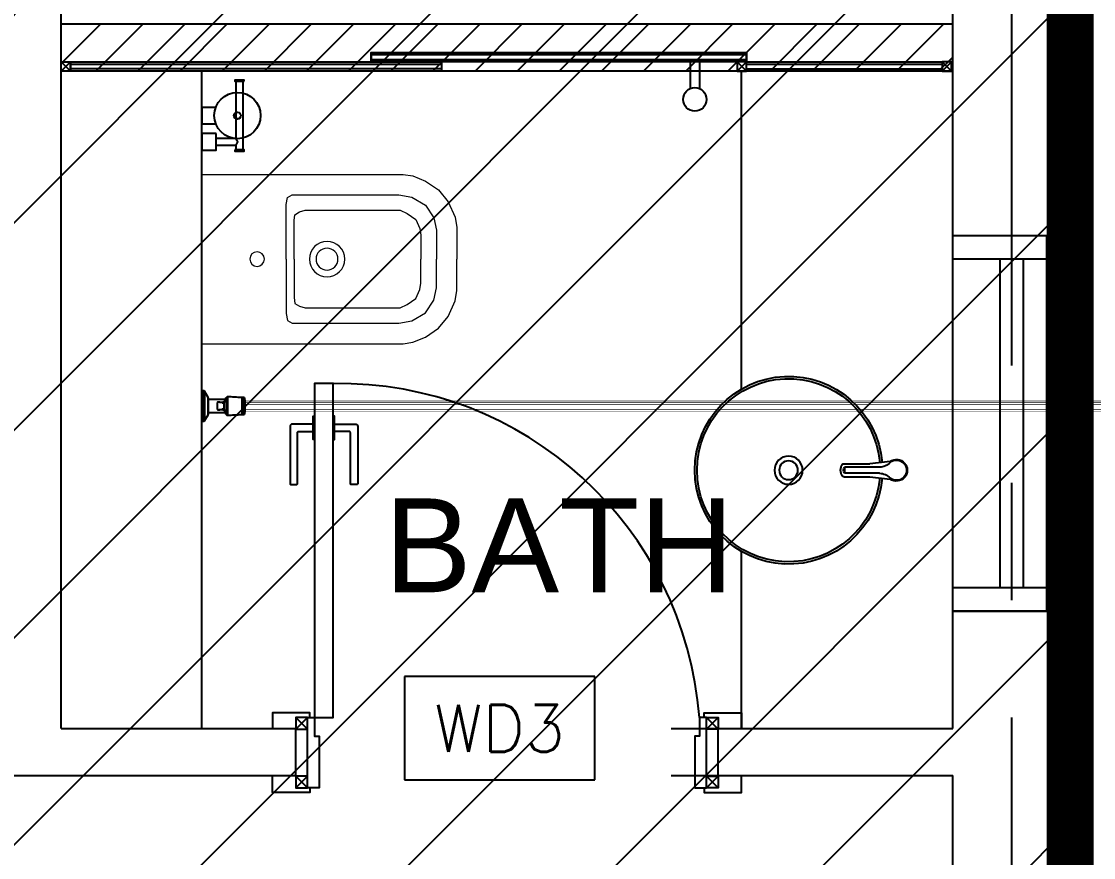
# Model space of a CAD drawing. Header units: centimetres. Extents: x -7408 to 35293, y -3951 to 3084.
# Drawn here: x -628.5 to -400, y 1930.5 to 2108.6 of the extents above; entities that cross this region are included whole.
import ezdxf

# ---------------------------------------------------------------- set-up
doc = ezdxf.new("R2010")
doc.units = ezdxf.units.CM
doc.header["$LTSCALE"] = 100
doc.header["$MEASUREMENT"] = 0
doc.header["$PDMODE"] = 35
doc.header["$PDSIZE"] = 2
doc.linetypes.add('GRID$0$GRID$0$XREF GRID$0$GRIDS$0$CENTER', pattern=[2, 1.25, -0.25, 0.25, -0.25])
for name, color, linetype in [('A0-01 FLOOR PLANS$0$BATH FIXTURES', 85, 'Continuous'), ('A0-01 FLOOR PLANS$0$COUNTERS', 85, 'Continuous'), ('A0-01 FLOOR PLANS$0$DOOR', 1, 'Continuous'), ('A0-01 FLOOR PLANS$0$TEXT', 3, 'Continuous'), ('A0-01 FLOOR PLANS$0$TEXT-SCHED', 3, 'Continuous'), ('A0-01 FLOOR PLANS$0$THRESHOLD', 8, 'Continuous'), ('A0-01 FLOOR PLANS$0$TILE', 252, 'Continuous'), ('A0-01 FLOOR PLANS$0$WALL-01', 7, 'Continuous'), ('A0-01 FLOOR PLANS$0$WALL-03', 2, 'Continuous'), ('A0-01 FLOOR PLANS$0$WINDOW', 1, 'Continuous'), ('A0-01 FLOOR PLANS$0$WOODEN DOOR', 1, 'Continuous'), ('DCCA-USABLE AREA', 10, 'Continuous'), ('GRID$0$XREF GRID', 11, 'GRID$0$GRID$0$XREF GRID$0$GRIDS$0$CENTER')]:
    doc.layers.add(name, color=color, linetype=linetype)
doc.styles.add('A0-01 FLOOR PLANS$0$A0-01 GROUND FLOOR PLAN - For Entry modification$0$ROMANS', font='romans')
doc.styles.add('A0-01 FLOOR PLANS$0$ART-PS-1', font='arial.ttf', dxfattribs={"height": 20})
doc.dimstyles.new('A0-01 FLOOR PLANS$0$A0-01 GROUND FLOOR PLAN - For Entry modification$0$text', dxfattribs={"dimtxt": 18, "dimasz": 10, "dimexe": 10, "dimexo": 10, "dimgap": -6, "dimtad": 1, "dimtih": 1, "dimtoh": 1, "dimdec": 0, "dimdsep": 46, "dimtxsty": 'A0-01 FLOOR PLANS$0$A0-01 GROUND FLOOR PLAN - For Entry modification$0$ROMANS', "dimblk1": 'A0-01 FLOOR PLANS$0$A0-01 GROUND FLOOR PLAN - For Entry modification$0$_ARCHTICK', "dimblk2": 'A0-01 FLOOR PLANS$0$A0-01 GROUND FLOOR PLAN - For Entry modification$0$_ARCHTICK', "dimsah": 1, "dimcen": 25, "dimdle": 10, "dimse1": 1, "dimse2": 1, "dimsd1": 1, "dimsd2": 1, "dimclrd": 1, "dimclre": 1, "dimclrt": 2, "dimadec": 0, "dimazin": 0, "dimtfac": 1, "dimtdec": 0, "dimtmove": 2, "dimatfit": 3, "dimldrblk": 'A0-01 FLOOR PLANS$0$A0-01 GROUND FLOOR PLAN - For Entry modification$0$_ARCHTICK', "dimfxl": 1, "dimtolj": 1, "dimtzin": 0, "dimarcsym": 0})

# ---------------------------------------------------------------- blocks, each defined once
blk = doc.blocks.new('GRID')
at = {"layer": 'GRID$0$XREF GRID'}
blk.add_line((-417.5, 2960.33, 0), (-417.5, 522.76), dxfattribs=at)
blk = doc.blocks.new('A0-01 FLOOR PLANS$0$Bath_WashBasin_D-40_01')
for p, q in [((-1.4, -7.96), (-1.88, -3.63)), ((1.88, -3.63), (1.4, -7.96)), ((-0.65, -5.9), (-0.65, -13.37)), ((0.65, -5.9), (0.65, -13.37)), ((-1.4, -13.5), (-1.4, -7.96)), ((1.4, -13.5), (1.4, -7.96)), ((0.65, -13.37), (-0.65, -13.37))]:
    blk.add_line(p, q)
for radius in [3, 2]:
    blk.add_circle((0, -25.3), radius)
for centre, radius, start, end in [((0, -2.3), 2.3, 324.6388, 215.3612), ((0, -2.3), 2.15, 320.9725, 219.0275), ((-3.61, -5.89), 2.96, 359.8082, 49.0473), ((3.61, -5.89), 2.96, 130.9527, 180.1918), ((0, -25.3), 20, 94.8311, 85.1689), ((0, -25.3), 19.5, 94.7941, 85.2059), ((0, -12.55), 1.05, 231.7534, 308.2466)]:
    blk.add_arc(centre, radius, start, end)
blk.add_ellipse((0, -13.5), major_axis=(-1.4, 0), ratio=0.500001, start_param=6.283185, end_param=9.424778)
blk = doc.blocks.new('A0-01 FLOOR PLANS$0$BID2')
at = {"layer": 'A0-01 FLOOR PLANS$0$BATH FIXTURES', "lineweight": 18}
for points in [[(18.07, 0), (0, 0), (0, -42.87), (0.38, -44.94), (1.44, -47.63), (3.36, -50.37), (5.82, -52.44), (9.13, -53.98), (11.34, -54.31), (18.07, -54.31)], [(18.07, 0), (36.1, 0), (36.1, -42.87), (35.76, -44.94), (34.65, -47.63), (32.78, -50.37), (30.28, -52.44), (27.01, -53.98), (24.8, -54.31), (18.07, -54.31)], [(18.07, -17.93), (6.44, -17.93), (5, -18.22), (4.37, -19.23), (4.37, -41.96), (4.9, -44.75), (6.58, -47.63), (9.28, -49.41), (11.92, -49.99), (18.07, -49.99)], [(18.07, -17.93), (29.7, -17.93), (31.15, -18.22), (31.72, -19.23), (31.72, -41.96), (31.24, -44.75), (29.56, -47.63), (26.82, -49.41), (24.22, -49.99), (18.07, -49.99)], [(18.07, -19.66), (9.9, -19.66), (8.6, -19.8), (8.03, -20.81), (7.69, -22.01), (7.69, -42.2), (8.36, -43.74), (9.66, -45.56), (11.58, -46.43), (12.93, -46.62), (18.07, -46.62)], [(18.07, -19.66), (26.24, -19.66), (27.49, -19.8), (28.12, -20.81), (28.45, -22.01), (28.45, -42.2), (27.78, -43.74), (26.48, -45.56), (24.56, -46.43), (23.17, -46.62), (18.07, -46.62)]]:
    blk.add_lwpolyline(points, dxfattribs=at)
for points in [[(16.49, -11.75), (16.49, -10.89), (17.19, -10.19), (18.05, -10.19), (18.91, -10.19), (19.61, -10.89), (19.61, -11.75), (19.61, -12.61), (18.91, -13.31), (18.05, -13.31), (17.19, -13.31), (16.49, -12.61), (16.49, -11.75)], [(14.28, -26.65), (14.28, -24.57), (15.96, -22.88), (18.05, -22.88), (20.13, -22.88), (21.82, -24.57), (21.82, -26.65), (21.82, -28.74), (20.13, -30.42), (18.05, -30.42), (15.96, -30.42), (14.28, -28.74), (14.28, -26.65)], [(15.72, -26.65), (15.72, -25.36), (16.76, -24.32), (18.05, -24.32), (19.34, -24.32), (20.38, -25.36), (20.38, -26.65), (20.38, -27.94), (19.34, -28.98), (18.05, -28.98), (16.76, -28.98), (15.72, -27.94), (15.72, -26.65)]]:
    blk.add_open_spline(points, degree=3, knots=[0, 0, 0, 0, 1, 1, 1, 2, 2, 2, 3, 3, 3, 4, 4, 4, 4], dxfattribs=at)
blk = doc.blocks.new('A0-01 FLOOR PLANS$0$A$Cadd0125e')
at = {"layer": 'A0-01 FLOOR PLANS$0$BATH FIXTURES'}
for p, q in [((7.76, 4.63), (4.26, 4.63)), ((7.82, 5.1), (7.82, 1.4)), ((8.65, 0.09), (8.65, 6.41)), ((8.82, 6.5), (8.82, 0)), ((9.16, 1.25), (9.16, 5.25)), ((4.84, 3.94), (4.44, 3.93)), ((4.84, 3.94), (4.44, 3.93)), ((4.44, 2.57), (4.84, 2.56)), ((4.82, 3.93), (4.82, 3.93)), ((5.52, 4.07), (5.32, 4.07)), ((5.32, 2.42), (5.52, 2.43)), ((4.26, 1.86), (7.76, 1.86))]:
    blk.add_line(p, q, dxfattribs=at)
for points in [[(0.59, 5.04), (0.27, 5.04)], [(0.27, 1.46), (0.59, 1.46)]]:
    blk.add_lwpolyline(points, close=True, dxfattribs=at)
blk.add_lwpolyline([(3.89, 5.15, 0.00277), (3.87, 5.16, 0.001337), (3.87, 5.17, -0.020661), (3.87, 1.33, 0.001362), (3.87, 1.34, 0.00279), (3.89, 1.35)], format="xyb", dxfattribs=at)
for points in [[(8.65, 0.09, 0.257001), (8.82, 0), (9.16, 0), (9.16, 6.5), (8.82, 6.5, 0.257001), (8.65, 6.41), (7.82, 5.1, 0.142087), (7.76, 4.88), (7.76, 1.62, 0.142087), (7.82, 1.4)], [(0.03, 4.1, 0.404323), (0, 4.07, -0.404323)], [(0.03, 3.39, 0.404323), (0, 3.36, -0.404323)], [(0.03, 2.67, 0.404323), (0, 2.65, -0.404323)], [(0.04, 4.54, 0.404323), (0.01, 4.51, -0.404323)], [(0.01, 3.84, 0.056358), (0.01, 3.83, -0.056358)], [(0.04, 2.91, 0.404323), (0.01, 2.88, -0.404323)], [(0.05, 4.16, 0.404323), (0.02, 4.13, -0.404323)], [(0.05, 3, 0.404323), (0.02, 2.97, -0.404323)], [(0.04, 2.23, 0.404323), (0.01, 2.21, -0.404323)]]:
    blk.add_lwpolyline(points, format="xyb", close=True, dxfattribs=at)
for centre, radius, start, end in [((3.72, 5.02), 0.207, 45.4618, 99.4976), ((-27.86, 3.25), 31.61, 356.42, 3.5774), ((3.83, 5.11), 0.0651, 46.2112, 54.7843), ((2.67, 3.86), 1.77, 4.0599, 46.7105), ((2.67, 2.64), 1.77, 313.2898, 355.9537), ((19.33, 3.25), 14.91, 177.1752, 182.8246), ((3.72, 1.48), 0.204, 260.0327, 314.9167), ((3.83, 1.39), 0.0656, 306.8555, 313.7758)]:
    blk.add_arc(centre, radius, start, end, dxfattribs=at)
for centre, major_axis, ratio, start_param, end_param in [((0.63, 3.25), (0, 1.76), 0.017452, 0.079526, 3.069997), ((0.63, 3.25), (0, 1.76), 0.017452, 0.079526, 3.069997), ((0.63, 3.25), (0, 1.76), 0.017452, 0, 0.079526), ((0.63, 3.25), (0, 1.76), 0.017452, 0, 0.079526), ((4.71, 3.96), (0.197, -0.012), 0.259959, 4.930881, 5.439711), ((0.63, 3.25), (0, 1.76), 0.017452, 3.069997, 3.292425), ((0.63, 3.25), (0, 1.76), 0.017452, 3.069997, 3.292425), ((0.63, 3.25), (0, 1.76), 0.017452, 3.292425, 3.362535), ((0.63, 3.25), (0, 1.76), 0.017452, 3.292425, 3.362535)]:
    blk.add_ellipse(centre, major_axis=major_axis, ratio=ratio, start_param=start_param, end_param=end_param, dxfattribs=at)
for points, knots in [([(0.27, 1.46), (0.25, 1.46), (0.22, 1.46), (0.18, 1.46), (0.15, 1.48), (0.13, 1.49), (0.12, 1.5), (0.11, 1.51), (0.1, 1.53), (0.09, 1.55), (0.08, 1.57), (0.08, 1.58), (0.08, 1.6), (0.08, 1.63), (0.08, 1.67), (0.07, 1.71), (0.07, 1.76), (0.07, 1.83), (0.07, 1.9), (0.07, 1.99), (0.06, 2.08), (0.06, 2.17), (0.06, 2.27), (0.06, 2.37), (0.06, 2.47), (0.06, 2.59), (0.06, 2.73), (0.06, 2.89), (0.06, 3.05), (0.06, 3.21), (0.06, 3.35), (0.06, 3.47), (0.06, 3.59), (0.06, 3.72), (0.06, 3.84), (0.06, 3.96), (0.06, 4.08), (0.06, 4.2), (0.06, 4.3), (0.06, 4.39), (0.06, 4.48), (0.07, 4.55), (0.07, 4.62), (0.07, 4.68), (0.07, 4.74), (0.07, 4.78), (0.08, 4.83), (0.08, 4.86), (0.08, 4.9), (0.08, 4.92), (0.09, 4.94), (0.09, 4.95), (0.09, 4.96), (0.1, 4.97), (0.11, 4.99), (0.12, 5), (0.13, 5.01), (0.14, 5.02), (0.16, 5.03), (0.19, 5.04), (0.23, 5.04), (0.26, 5.04), (0.27, 5.04), (0.26, 5.04), (0.23, 5.04), (0.19, 5.04), (0.16, 5.03), (0.14, 5.02), (0.13, 5.01), (0.12, 5), (0.11, 4.99), (0.1, 4.97), (0.09, 4.96), (0.09, 4.95), (0.09, 4.94), (0.08, 4.92), (0.08, 4.9), (0.08, 4.86), (0.08, 4.83), (0.07, 4.78), (0.07, 4.74), (0.07, 4.68), (0.07, 4.62), (0.07, 4.55), (0.06, 4.48), (0.06, 4.39), (0.06, 4.3), (0.06, 4.2), (0.06, 4.08), (0.06, 3.96), (0.06, 3.84), (0.06, 3.72), (0.06, 3.59), (0.06, 3.47), (0.06, 3.35), (0.06, 3.21), (0.06, 3.05), (0.06, 2.89), (0.06, 2.73), (0.06, 2.59), (0.06, 2.47), (0.06, 2.37), (0.06, 2.27), (0.06, 2.17), (0.06, 2.08), (0.07, 1.99), (0.07, 1.9), (0.07, 1.83), (0.07, 1.76), (0.07, 1.71), (0.08, 1.67), (0.08, 1.63), (0.08, 1.6), (0.08, 1.58), (0.08, 1.57), (0.09, 1.55), (0.1, 1.53), (0.11, 1.51), (0.12, 1.5), (0.13, 1.49), (0.15, 1.48), (0.18, 1.46), (0.22, 1.46), (0.25, 1.46), (0.27, 1.46)], [0, 0, 0, 0, 0.009924, 0.017881, 0.02396, 0.02839, 0.031389, 0.033592, 0.038002, 0.047186, 0.057208, 0.072286, 0.088852, 0.106788, 0.126095, 0.146781, 0.16886, 0.192349, 0.217137, 0.241707, 0.265629, 0.288899, 0.311512, 0.333465, 0.354752, 0.375371, 0.405038, 0.434021, 0.464183, 0.495586, 0.517215, 0.539395, 0.562133, 0.585428, 0.608917, 0.63157, 0.657568, 0.68228, 0.70571, 0.727859, 0.749308, 0.768613, 0.78946, 0.811862, 0.829695, 0.848419, 0.868047, 0.888308, 0.910368, 0.929016, 0.937976, 0.945877, 0.954411, 0.961283, 0.965115, 0.969625, 0.972243, 0.975197, 0.979194, 0.984585, 0.991509, 1, 1, 1, 1.008491, 1.015415, 1.020806, 1.024803, 1.027757, 1.030375, 1.034885, 1.038717, 1.045589, 1.054123, 1.062024, 1.070984, 1.089632, 1.111692, 1.131953, 1.151581, 1.170305, 1.188138, 1.21054, 1.231387, 1.250692, 1.272141, 1.29429, 1.31772, 1.342432, 1.36843, 1.391083, 1.414572, 1.437867, 1.460605, 1.482785, 1.504414, 1.535817, 1.565979, 1.594962, 1.624629, 1.645248, 1.666535, 1.688488, 1.711101, 1.734371, 1.758293, 1.782863, 1.807651, 1.83114, 1.853219, 1.873905, 1.893212, 1.911148, 1.927714, 1.942792, 1.952814, 1.961998, 1.966408, 1.968611, 1.97161, 1.97604, 1.982119, 1.990076, 2, 2, 2, 2]), ([(0.27, 1.46), (0.27, 1.46), (0.27, 1.46), (0.27, 1.46), (0.26, 1.51), (0.26, 1.69), (0.25, 1.83), (0.25, 2.16), (0.25, 2.36), (0.24, 2.8), (0.24, 3.03), (0.24, 3.5), (0.24, 3.74), (0.25, 4.17), (0.25, 4.37), (0.25, 4.69), (0.26, 4.83), (0.26, 5), (0.27, 5.04), (0.27, 5.04), (0.27, 5.04), (0.26, 5), (0.26, 4.83), (0.25, 4.69), (0.25, 4.37), (0.25, 4.17), (0.24, 3.74), (0.24, 3.5), (0.24, 3.03), (0.24, 2.8), (0.25, 2.36), (0.25, 2.16), (0.25, 1.83), (0.26, 1.69), (0.26, 1.51), (0.27, 1.46), (0.27, 1.46), (0.27, 1.46), (0.27, 1.46)], [0, 0, 0, 0, 0.002872, 0.002872, 0.127872, 0.127872, 0.252872, 0.252872, 0.377872, 0.377872, 0.502872, 0.502872, 0.627872, 0.627872, 0.752872, 0.752872, 0.877872, 0.877872, 1, 1, 1, 1.12242, 1.12242, 1.247719, 1.247719, 1.373018, 1.373018, 1.498316, 1.498316, 1.623615, 1.623615, 1.748914, 1.748914, 1.874213, 1.874213, 1.999512, 1.999512, 2, 2, 2, 2]), ([(0.6, 5.04), (0.6, 5.04), (0.6, 5.04), (0.61, 5.04), (0.62, 5.03), (0.62, 5.03), (0.62, 5.02), (0.63, 5.02), (0.63, 5.01), (0.63, 5.01), (0.63, 5), (0.63, 5.01), (0.63, 5.01), (0.63, 5.02), (0.62, 5.02), (0.62, 5.03), (0.62, 5.03), (0.61, 5.04), (0.6, 5.04), (0.6, 5.04), (0.6, 5.04)], [0, 0, 0, 0, 0.040837, 0.104882, 0.170099, 0.240859, 0.347859, 0.486894, 0.698093, 1, 1, 1, 1.301907, 1.513106, 1.652141, 1.759141, 1.829901, 1.895118, 1.959163, 2, 2, 2, 2]), ([(0.63, 1.52), (0.63, 1.53), (0.63, 1.53), (0.63, 1.56), (0.63, 1.59), (0.62, 1.68), (0.62, 1.73), (0.62, 1.86), (0.61, 1.93), (0.61, 2.09), (0.61, 2.18), (0.61, 2.37), (0.61, 2.47), (0.61, 2.79), (0.6, 3.02), (0.6, 3.25), (0.6, 3.48), (0.61, 3.71), (0.61, 4.13), (0.61, 4.33), (0.61, 4.57), (0.62, 4.64), (0.62, 4.77), (0.62, 4.82), (0.63, 4.91), (0.63, 4.94), (0.63, 4.97), (0.63, 4.97), (0.63, 4.98)], [0, 0, 0, 0, 0.031344, 0.031344, 0.169724, 0.169724, 0.308103, 0.308103, 0.446482, 0.446482, 0.584862, 0.584862, 0.723241, 0.723241, 1, 1, 1, 1.277961, 1.277961, 1.555923, 1.555923, 1.694904, 1.694904, 1.833884, 1.833884, 1.972865, 1.972865, 2, 2, 2, 2]), ([(0.68, 5.05), (0.68, 5.05), (0.67, 5.05), (0.66, 5.04), (0.65, 5.04), (0.65, 5.03), (0.64, 5.02), (0.64, 5.02), (0.64, 5.01), (0.63, 5), (0.63, 5), (0.63, 4.99), (0.63, 4.98), (0.63, 4.98)], [0, 0, 0, 0, 0.018142, 0.075916, 0.128935, 0.180639, 0.234525, 0.295667, 0.372066, 0.476166, 0.632104, 0.912558, 1, 1, 1, 1]), ([(0.03, 3.83), (0.03, 3.83), (0.03, 3.83), (0.02, 3.83), (0.01, 3.83), (0.01, 3.84), (0.01, 3.85), (0, 3.85), (0, 3.85), (0, 3.85), (0, 3.86), (0, 3.85), (0, 3.85), (0, 3.85), (0.01, 3.85), (0.01, 3.84), (0.01, 3.83), (0.02, 3.83), (0.03, 3.83), (0.03, 3.83), (0.03, 3.83)], [0, 0, 0, 0, 0.017198, 0.209791, 0.385258, 0.529689, 0.655532, 0.744471, 0.846042, 1, 1, 1, 1.153958, 1.255529, 1.344468, 1.470311, 1.614742, 1.790209, 1.982802, 2, 2, 2, 2]), ([(0.03, 3.11), (0.03, 3.11), (0.03, 3.11), (0.02, 3.12), (0.01, 3.12), (0, 3.13), (0, 3.13), (0, 3.14), (0, 3.14), (0, 3.14), (0, 3.14), (0, 3.14), (0, 3.14), (0, 3.14), (0, 3.13), (0, 3.13), (0.01, 3.12), (0.02, 3.12), (0.03, 3.11), (0.03, 3.11), (0.03, 3.11)], [0, 0, 0, 0, 0.017198, 0.209791, 0.385258, 0.529689, 0.655532, 0.744471, 0.846042, 1, 1, 1, 1.153958, 1.255529, 1.344468, 1.470311, 1.614742, 1.790209, 1.982802, 2, 2, 2, 2]), ([(0.03, 2.4), (0.03, 2.4), (0.03, 2.4), (0.02, 2.41), (0.01, 2.41), (0.01, 2.42), (0.01, 2.42), (0, 2.43), (0, 2.43), (0, 2.43), (0, 2.43), (0, 2.43), (0, 2.43), (0, 2.43), (0.01, 2.42), (0.01, 2.42), (0.01, 2.41), (0.02, 2.41), (0.03, 2.4), (0.03, 2.4), (0.03, 2.4)], [0, 0, 0, 0, 0.017198, 0.209791, 0.385258, 0.529689, 0.655532, 0.744471, 0.846042, 1, 1, 1, 1.153958, 1.255529, 1.344468, 1.470311, 1.614742, 1.790209, 1.982802, 2, 2, 2, 2]), ([(0.04, 4.27), (0.04, 4.27), (0.04, 4.26), (0.03, 4.27), (0.02, 4.27), (0.02, 4.28), (0.02, 4.28), (0.02, 4.29), (0.01, 4.29), (0.01, 4.29), (0.01, 4.29), (0.01, 4.29), (0.01, 4.29), (0.02, 4.29), (0.02, 4.28), (0.02, 4.28), (0.02, 4.27), (0.03, 4.27), (0.04, 4.26), (0.04, 4.27), (0.04, 4.27)], [0, 0, 0, 0, 0.017198, 0.209791, 0.385258, 0.529689, 0.655532, 0.744471, 0.846042, 1, 1, 1, 1.153958, 1.255529, 1.344468, 1.470311, 1.614742, 1.790209, 1.982802, 2, 2, 2, 2]), ([(0.04, 3.59), (0.04, 3.59), (0.04, 3.59), (0.03, 3.59), (0.02, 3.6), (0.01, 3.6), (0.01, 3.61), (0.01, 3.61), (0.01, 3.62), (0.01, 3.62), (0.01, 3.62), (0.01, 3.62), (0.01, 3.62), (0.01, 3.61), (0.01, 3.61), (0.01, 3.6), (0.02, 3.6), (0.03, 3.59), (0.04, 3.59), (0.04, 3.59), (0.04, 3.59)], [0, 0, 0, 0, 0.017198, 0.209791, 0.385258, 0.529689, 0.655532, 0.744471, 0.846042, 1, 1, 1, 1.153958, 1.255529, 1.344468, 1.470311, 1.614742, 1.790209, 1.982802, 2, 2, 2, 2]), ([(0.01, 2.66), (0.01, 2.66), (0.01, 2.67), (0.01, 2.67), (0.01, 2.67), (0.01, 2.67), (0.01, 2.67), (0.01, 2.66), (0.01, 2.66)], [0, 0, 0, 0, 0.369056, 1, 1, 1, 1.630944, 2, 2, 2, 2]), ([(0.05, 3.5), (0.05, 3.5), (0.04, 3.5), (0.04, 3.51), (0.03, 3.51), (0.02, 3.52), (0.02, 3.52), (0.02, 3.53), (0.02, 3.53), (0.02, 3.53), (0.02, 3.53), (0.02, 3.53), (0.02, 3.53), (0.02, 3.53), (0.02, 3.52), (0.02, 3.52), (0.03, 3.51), (0.04, 3.51), (0.04, 3.5), (0.05, 3.5), (0.05, 3.5)], [0, 0, 0, 0, 0.017198, 0.209791, 0.385258, 0.529689, 0.655532, 0.744471, 0.846042, 1, 1, 1, 1.153958, 1.255529, 1.344468, 1.470311, 1.614742, 1.790209, 1.982802, 2, 2, 2, 2]), ([(0.05, 2.34), (0.05, 2.34), (0.04, 2.34), (0.04, 2.35), (0.03, 2.35), (0.02, 2.36), (0.02, 2.36), (0.02, 2.37), (0.02, 2.37), (0.02, 2.37), (0.02, 2.37), (0.02, 2.37), (0.02, 2.37), (0.02, 2.37), (0.02, 2.36), (0.02, 2.36), (0.03, 2.35), (0.04, 2.35), (0.04, 2.34), (0.05, 2.34), (0.05, 2.34)], [0, 0, 0, 0, 0.017198, 0.209791, 0.385258, 0.529689, 0.655532, 0.744471, 0.846042, 1, 1, 1, 1.153958, 1.255529, 1.344468, 1.470311, 1.614742, 1.790209, 1.982802, 2, 2, 2, 2]), ([(4.84, 2.58), (4.81, 2.59), (4.78, 2.59), (4.75, 2.59), (4.65, 2.59), (4.54, 2.59), (4.44, 2.59)], [0, 0, 0, 0, 1, 1, 1, 2, 2, 2, 2]), ([(4.74, 4.06), (4.72, 4.06), (4.7, 4.06), (4.67, 4.06), (4.66, 4.05), (4.65, 4.05), (4.64, 4.05), (4.62, 4.05), (4.6, 4.04), (4.59, 4.02), (4.57, 4.01), (4.56, 3.99), (4.55, 3.96), (4.54, 3.94), (4.54, 3.93), (4.54, 3.93)], [0, 0, 0, 0, 0.261916, 0.442765, 0.490102, 0.537322, 0.596088, 0.655775, 0.714696, 0.772041, 0.819201, 0.865142, 0.929777, 0.998908, 1, 1, 1, 1]), ([(4.54, 2.57), (4.54, 2.56), (4.55, 2.54), (4.56, 2.51), (4.57, 2.49), (4.58, 2.48), (4.59, 2.47), (4.61, 2.46), (4.62, 2.45), (4.64, 2.44), (4.65, 2.44), (4.66, 2.44), (4.67, 2.44), (4.69, 2.44), (4.71, 2.43), (4.73, 2.43), (4.73, 2.43)], [0, 0, 0, 0, 0.062609, 0.129698, 0.190349, 0.232139, 0.269729, 0.30588, 0.36386, 0.421572, 0.479984, 0.53868, 0.587117, 0.636096, 0.881647, 1, 1, 1, 1]), ([(4.74, 4.06), (4.83, 4.07), (4.92, 4.07), (5.02, 4.07), (5.09, 4.07), (5.17, 4.07), (5.24, 4.07), (5.31, 4.07), (5.38, 4.07), (5.44, 4.07)], [0, 0, 0, 0, 1, 1, 1, 2, 2, 2, 3, 3, 3, 3]), ([(5.44, 2.43), (5.38, 2.43), (5.31, 2.42), (5.24, 2.42), (5.17, 2.42), (5.09, 2.42), (5.02, 2.42), (4.92, 2.42), (4.83, 2.42), (4.74, 2.43)], [0, 0, 0, 0, 1, 1, 1, 2, 2, 2, 3, 3, 3, 3]), ([(5.52, 2.43), (5.53, 2.43), (5.55, 2.43), (5.58, 2.43), (5.61, 2.43), (5.63, 2.43), (5.65, 2.43), (5.67, 2.43), (5.69, 2.44), (5.71, 2.44), (5.72, 2.44), (5.74, 2.44), (5.75, 2.44), (5.77, 2.45), (5.78, 2.45), (5.79, 2.45), (5.79, 2.45), (5.8, 2.46), (5.81, 2.46), (5.82, 2.46), (5.82, 2.47), (5.83, 2.47), (5.84, 2.48), (5.85, 2.49), (5.87, 2.51), (5.88, 2.53), (5.89, 2.56), (5.9, 2.6), (5.91, 2.64), (5.92, 2.69), (5.93, 2.75), (5.93, 2.8), (5.94, 2.84), (5.94, 2.87), (5.94, 2.9), (5.94, 2.95), (5.95, 3.01), (5.95, 3.09), (5.95, 3.18), (5.95, 3.27), (5.95, 3.37), (5.95, 3.46), (5.94, 3.55), (5.94, 3.62), (5.93, 3.67), (5.93, 3.71), (5.92, 3.76), (5.92, 3.8), (5.91, 3.85), (5.9, 3.88), (5.89, 3.91), (5.89, 3.94), (5.88, 3.96), (5.87, 3.98), (5.86, 4), (5.85, 4.01), (5.84, 4.02), (5.83, 4.02), (5.82, 4.03), (5.82, 4.03), (5.81, 4.04), (5.8, 4.04), (5.79, 4.04), (5.78, 4.04), (5.78, 4.05), (5.77, 4.05), (5.76, 4.05), (5.75, 4.05), (5.74, 4.05), (5.72, 4.06), (5.71, 4.06), (5.69, 4.06), (5.67, 4.06), (5.66, 4.06), (5.64, 4.06), (5.62, 4.06), (5.6, 4.07), (5.58, 4.07), (5.56, 4.07), (5.56, 4.07)], [0, 0, 0, 0, 0.034691, 0.066377, 0.095186, 0.121282, 0.144852, 0.166081, 0.185168, 0.198757, 0.215917, 0.236123, 0.253223, 0.267206, 0.276209, 0.285043, 0.295811, 0.304095, 0.310563, 0.315945, 0.319875, 0.324511, 0.330106, 0.335887, 0.343605, 0.354236, 0.366908, 0.378747, 0.392043, 0.407307, 0.422694, 0.435607, 0.441339, 0.447544, 0.455288, 0.462789, 0.477632, 0.492677, 0.508995, 0.526024, 0.543675, 0.561661, 0.578526, 0.595192, 0.605393, 0.613569, 0.622125, 0.635568, 0.648559, 0.659166, 0.668835, 0.678191, 0.688076, 0.698939, 0.708058, 0.711559, 0.715397, 0.719322, 0.723637, 0.72731, 0.732041, 0.737264, 0.743366, 0.750983, 0.761063, 0.770186, 0.779166, 0.790116, 0.803025, 0.820484, 0.841437, 0.854477, 0.86953, 0.886728, 0.906336, 0.927258, 0.950798, 0.9772, 1, 1, 1, 1]), ([(0.04, 1.96), (0.04, 1.96), (0.04, 1.96), (0.03, 1.97), (0.02, 1.97), (0.02, 1.98), (0.02, 1.98), (0.02, 1.99), (0.01, 1.99), (0.01, 1.99), (0.01, 1.99), (0.01, 1.99), (0.01, 1.99), (0.02, 1.99), (0.02, 1.98), (0.02, 1.98), (0.02, 1.97), (0.03, 1.97), (0.04, 1.96), (0.04, 1.96), (0.04, 1.96)], [0, 0, 0, 0, 0.017198, 0.209791, 0.385258, 0.529689, 0.655532, 0.744471, 0.846042, 1, 1, 1, 1.153958, 1.255529, 1.344468, 1.470311, 1.614742, 1.790209, 1.982802, 2, 2, 2, 2]), ([(0.63, 1.5), (0.63, 1.5), (0.63, 1.5), (0.63, 1.49), (0.63, 1.48), (0.62, 1.48), (0.62, 1.47), (0.62, 1.47), (0.62, 1.46), (0.61, 1.46), (0.6, 1.45), (0.59, 1.46), (0.59, 1.46), (0.59, 1.46), (0.6, 1.45), (0.61, 1.46), (0.62, 1.46), (0.62, 1.47), (0.62, 1.47), (0.62, 1.48), (0.63, 1.48), (0.63, 1.49), (0.63, 1.5), (0.63, 1.5), (0.63, 1.5)], [0, 0, 0, 0, 0.003514, 0.353947, 0.551493, 0.672416, 0.756463, 0.821383, 0.877965, 0.933598, 0.994778, 1, 1, 1, 1.005222, 1.066402, 1.122035, 1.178617, 1.243537, 1.327584, 1.448507, 1.646053, 1.996486, 2, 2, 2, 2]), ([(0.63, 1.52), (0.63, 1.52), (0.63, 1.51), (0.63, 1.5), (0.64, 1.49), (0.64, 1.49), (0.64, 1.48), (0.65, 1.47), (0.65, 1.46), (0.66, 1.46), (0.67, 1.45), (0.68, 1.45), (0.68, 1.45)], [0, 0, 0, 0, 0.087435, 0.430457, 0.580647, 0.688337, 0.753671, 0.81216, 0.867684, 0.92348, 0.980477, 1, 1, 1, 1])]:
    blk.add_open_spline(points, degree=3, knots=knots, dxfattribs=at)
for points, weights, knots in [([(0.63, 1.65), (0.61, 1.65), (0.6, 2.45), (0.59, 3.25), (0.6, 4.05), (0.61, 4.85), (0.63, 4.85), (0.6, 4.85), (0.6, 3.25), (0.6, 1.65), (0.63, 1.65)], [1, 0.866025403784, 1, 0.866025403784, 1, 0.866025403784, 1, 0.707106781187, 1, 0.707106781187, 1], [0, 0, 0, 1.047198, 1.047198, 2.094395, 2.094395, 3.141593, 3.141593, 4.712389, 4.712389, 6.283185, 6.283185, 6.283185]), ([(0.63, 5), (0.63, 4.99), (0.63, 4.98), (0.63, 4.99), (0.63, 5), (0.63, 5.01), (0.63, 5.01), (0.63, 5.01), (0.63, 5)], [1, 0.999435686662, 1, 0.999435686662, 1, 0.997653932691, 1, 0.997653932691, 1], [0, 0, 0, 0.0671932, 0.0671932, 0.1343865, 0.1343865, 0.2714116, 0.2714116, 0.4084367, 0.4084367, 0.4084367]), ([(0, 3.86), (0, 3.88), (0, 3.96), (0, 4.05), (0, 4.06), (0, 4.05), (0, 3.96), (0, 3.88), (0, 3.86)], [1, 0.771731449229, 1, 0.771731449229, 1, 0.771731449229, 1, 0.771731449229, 1], [0, 0, 0, 1.378474, 1.378474, 2.756948, 2.756948, 4.135422, 4.135422, 5.513896, 5.513896, 5.513896]), ([(0, 3.15), (0, 3.16), (0, 3.25), (0, 3.34), (0, 3.35), (0, 3.34), (0, 3.25), (0, 3.16), (0, 3.15)], [1, 0.771731449229, 1, 0.771731449229, 1, 0.771731449229, 1, 0.771731449229, 1], [0, 0, 0, 1.378474, 1.378474, 2.756948, 2.756948, 4.135422, 4.135422, 5.513896, 5.513896, 5.513896]), ([(0, 2.44), (0, 2.45), (0, 2.54), (0, 2.63), (0, 2.64), (0, 2.63), (0, 2.54), (0, 2.45), (0, 2.44)], [1, 0.771731449229, 1, 0.771731449229, 1, 0.771731449229, 1, 0.771731449229, 1], [0, 0, 0, 1.378474, 1.378474, 2.756948, 2.756948, 4.135422, 4.135422, 5.513896, 5.513896, 5.513896]), ([(0.01, 4.3), (0.01, 4.31), (0.01, 4.4), (0.01, 4.49), (0.01, 4.5), (0.01, 4.49), (0.01, 4.4), (0.01, 4.31), (0.01, 4.3)], [1, 0.771731449229, 1, 0.771731449229, 1, 0.771731449229, 1, 0.771731449229, 1], [0, 0, 0, 1.378474, 1.378474, 2.756948, 2.756948, 4.135422, 4.135422, 5.513896, 5.513896, 5.513896]), ([(0.01, 3.62), (0.01, 3.64), (0.01, 3.73), (0.01, 3.81), (0.01, 3.83), (0.01, 3.81), (0.01, 3.73), (0.01, 3.64), (0.01, 3.62)], [1, 0.771731449229, 1, 0.771731449229, 1, 0.771731449229, 1, 0.771731449229, 1], [0, 0, 0, 1.378474, 1.378474, 2.756948, 2.756948, 4.135422, 4.135422, 5.513896, 5.513896, 5.513896]), ([(0.01, 2.67), (0.01, 2.69), (0.01, 2.77), (0.01, 2.86), (0.01, 2.88), (0.01, 2.86), (0.01, 2.77), (0.01, 2.69), (0.01, 2.67)], [1, 0.771731449229, 1, 0.771731449229, 1, 0.771731449229, 1, 0.771731449229, 1], [0, 0, 0, 1.378474, 1.378474, 2.756948, 2.756948, 4.135422, 4.135422, 5.513896, 5.513896, 5.513896]), ([(0.02, 3.54), (0.02, 3.55), (0.02, 3.6), (0.02, 3.55), (0.02, 3.54)], [1, 0.880136793313, 1, 0.880136793313, 1], [0, 0, 0, 0.989292, 0.989292, 1.978584, 1.978584, 1.978584]), ([(0.02, 2.9), (0.02, 2.95), (0.02, 2.96), (0.02, 2.95), (0.02, 2.9)], [1, 0.876807866783, 1, 0.876807866783, 1], [0, 0, 0, 1.003227, 1.003227, 2.006454, 2.006454, 2.006454]), ([(0.03, 3.83), (0.03, 3.83), (0.03, 3.96), (0.03, 4.1), (0.03, 4.1), (0.05, 4.1), (0.06, 4.1), (0.05, 4.1), (0.03, 4.1), (0.03, 4.1), (0.03, 3.96), (0.03, 3.83), (0.03, 3.83), (0.05, 3.83), (0.06, 3.83), (0.05, 3.83), (0.03, 3.83)], [1, 0.707214493379, 1, 0.707214493379, 1, 1, 1, 1, 1, 0.707214493379, 1, 0.707214493379, 1, 1, 1, 1, 1], [0, 0, 0, 1.570492, 1.570492, 3.140983, 3.140983, 4.140983, 4.140983, 5.140983, 5.140983, 6.711475, 6.711475, 8.281967, 8.281967, 9.281967, 9.281967, 10.281967, 10.281967, 10.281967]), ([(0.03, 3.39), (0.03, 3.4), (0.03, 3.43), (0.03, 3.47), (0.03, 3.52), (0.03, 3.47), (0.03, 3.43), (0.03, 3.4), (0.03, 3.39)], [1, 0.919204368944, 1, 0.919204368944, 1, 0.919204368944, 1, 0.919204368944, 1], [0, 0, 0, 0.809482, 0.809482, 1.618964, 1.618964, 2.428447, 2.428447, 3.237929, 3.237929, 3.237929]), ([(0.03, 3.11), (0.03, 3.11), (0.03, 3.25), (0.03, 3.39), (0.03, 3.39), (0.04, 3.39), (0.06, 3.39), (0.04, 3.39), (0.03, 3.39), (0.03, 3.39), (0.03, 3.25), (0.03, 3.11), (0.03, 3.11), (0.04, 3.11), (0.06, 3.11), (0.04, 3.11), (0.03, 3.11)], [1, 0.707214493378, 1, 0.707214493378, 1, 1, 1, 1, 1, 0.707214493381, 1, 0.707214493381, 1, 1, 1, 1, 1], [0, 0, 0, 1.570492, 1.570492, 3.140983, 3.140983, 4.140983, 4.140983, 5.140983, 5.140983, 6.711475, 6.711475, 8.281967, 8.281967, 9.281967, 9.281967, 10.281967, 10.281967, 10.281967]), ([(0.03, 2.98), (0.03, 3.03), (0.03, 3.07), (0.03, 3.1), (0.03, 3.11), (0.03, 3.1), (0.03, 3.07), (0.03, 3.03), (0.03, 2.98)], [1, 0.918085200288, 1, 0.918085200288, 1, 0.918085200288, 1, 0.918085200288, 1], [0, 0, 0, 0.815148, 0.815148, 1.630295, 1.630295, 2.445443, 2.445443, 3.260591, 3.260591, 3.260591]), ([(0.03, 2.4), (0.03, 2.4), (0.03, 2.54), (0.03, 2.67), (0.03, 2.67), (0.05, 2.67), (0.06, 2.67), (0.05, 2.67), (0.03, 2.67), (0.03, 2.67), (0.03, 2.54), (0.03, 2.4), (0.03, 2.4), (0.05, 2.4), (0.06, 2.4), (0.05, 2.4), (0.03, 2.4)], [1, 0.707214493381, 1, 0.707214493381, 1, 1, 1, 1, 1, 0.707214493379, 1, 0.707214493379, 1, 1, 1, 1, 1], [0, 0, 0, 1.570492, 1.570492, 3.140983, 3.140983, 4.140983, 4.140983, 5.140983, 5.140983, 6.711475, 6.711475, 8.281967, 8.281967, 9.281967, 9.281967, 10.281967, 10.281967, 10.281967]), ([(0.04, 4.27), (0.04, 4.27), (0.04, 4.4), (0.04, 4.54), (0.04, 4.54), (0.06, 4.54), (0.07, 4.54), (0.06, 4.54), (0.04, 4.54), (0.04, 4.54), (0.04, 4.4), (0.04, 4.27), (0.04, 4.27), (0.05, 4.27), (0.06, 4.26), (0.05, 4.27), (0.04, 4.27)], [1, 0.707214493379, 1, 0.707214493379, 1, 1, 1, 1, 1, 0.707214493381, 1, 0.707214493381, 1, 1, 1, 1, 1], [0, 0, 0, 1.570492, 1.570492, 3.140983, 3.140983, 4.140983, 4.140983, 5.140983, 5.140983, 6.711475, 6.711475, 8.281967, 8.281967, 9.281967, 9.281967, 10.281967, 10.281967, 10.281967]), ([(0.04, 4.1), (0.05, 4.16), (0.05, 4.16), (0.05, 4.16), (0.06, 4.16), (0.05, 4.16), (0.05, 4.16), (0.05, 4.16), (0.04, 4.1)], [1, 0.884663674898, 1, 1, 1, 1, 1, 0.884663674898, 1], [0, 0, 0, 0.970048, 0.970048, 1.970048, 1.970048, 2.970048, 2.970048, 3.940097, 3.940097, 3.940097]), ([(0.04, 3.83), (0.04, 3.76), (0.04, 3.68), (0.04, 3.59), (0.04, 3.59), (0.05, 3.59), (0.06, 3.59), (0.05, 3.59), (0.04, 3.59), (0.04, 3.59), (0.04, 3.68), (0.04, 3.76), (0.04, 3.83)], [1, 0.824380766099, 1, 0.824380766099, 1, 1, 1, 1, 1, 0.824519982907, 1, 0.824519982907, 1], [0, 0, 0, 1.203378, 1.203378, 2.406756, 2.406756, 3.406756, 3.406756, 4.406756, 4.406756, 5.609642, 5.609642, 6.812528, 6.812528, 6.812528]), ([(0.04, 2.67), (0.04, 2.74), (0.04, 2.82), (0.04, 2.91), (0.04, 2.91), (0.05, 2.91), (0.06, 2.91), (0.05, 2.91), (0.04, 2.91), (0.04, 2.91), (0.04, 2.82), (0.04, 2.74), (0.04, 2.67)], [1, 0.825991228198, 1, 0.825991228198, 1, 1, 1, 1, 1, 0.825991228198, 1, 0.825991228198, 1], [0, 0, 0, 1.197676, 1.197676, 2.395352, 2.395352, 3.395352, 3.395352, 4.395352, 4.395352, 5.593027, 5.593027, 6.790703, 6.790703, 6.790703]), ([(0.05, 2.34), (0.05, 2.34), (0.04, 2.4), (0.05, 2.34), (0.05, 2.34), (0.05, 2.34), (0.06, 2.34), (0.05, 2.34), (0.05, 2.34)], [1, 0.884663674904, 1, 0.884663674899, 1, 1, 1, 1, 1], [0, 0, 0, 0.970048, 0.970048, 1.940097, 1.940097, 2.940097, 2.940097, 3.940097, 3.940097, 3.940097]), ([(0.05, 3.5), (0.05, 3.5), (0.05, 3.59), (0.05, 3.5), (0.05, 3.5), (0.05, 3.5), (0.06, 3.5), (0.05, 3.5), (0.05, 3.5)], [1, 0.826224660362, 1, 0.826224660368, 1, 1, 1, 1, 1], [0, 0, 0, 1.196847, 1.196847, 2.393695, 2.393695, 3.393695, 3.393695, 4.393695, 4.393695, 4.393695]), ([(0.05, 2.91), (0.05, 3), (0.05, 3), (0.05, 3), (0.06, 3), (0.05, 3), (0.05, 3), (0.05, 3), (0.05, 2.91)], [1, 0.826224660367, 1, 1, 1, 1, 1, 0.826224660367, 1], [0, 0, 0, 1.196847, 1.196847, 2.196847, 2.196847, 3.196847, 3.196847, 4.393695, 4.393695, 4.393695]), ([(4.44, 3.91), (4.6, 3.91), (4.75, 3.91), (4.8, 3.91), (4.84, 3.92)], [1, 1, 1, 0.967192798555, 1], [0, 0, 0, 1, 1, 1.513717, 1.513717, 1.513717]), ([(0.01, 2), (0.01, 2.01), (0.01, 2.1), (0.01, 2.19), (0.01, 2.2), (0.01, 2.19), (0.01, 2.1), (0.01, 2.01), (0.01, 2)], [1, 0.771731449229, 1, 0.771731449229, 1, 0.771731449229, 1, 0.771731449229, 1], [0, 0, 0, 1.378474, 1.378474, 2.756948, 2.756948, 4.135422, 4.135422, 5.513896, 5.513896, 5.513896]), ([(0.04, 1.96), (0.04, 1.96), (0.04, 2.1), (0.04, 2.23), (0.04, 2.23), (0.05, 2.23), (0.06, 2.24), (0.05, 2.23), (0.04, 2.23), (0.04, 2.23), (0.04, 2.1), (0.04, 1.96), (0.04, 1.96), (0.06, 1.96), (0.07, 1.96), (0.06, 1.96), (0.04, 1.96)], [1, 0.707214493379, 1, 0.707214493379, 1, 1, 1, 1, 1, 0.707214493379, 1, 0.707214493379, 1, 1, 1, 1, 1], [0, 0, 0, 1.570492, 1.570492, 3.140983, 3.140983, 4.140983, 4.140983, 5.140983, 5.140983, 6.711475, 6.711475, 8.281967, 8.281967, 9.281967, 9.281967, 10.281967, 10.281967, 10.281967])]:
    blk.add_rational_spline(points, weights, degree=2, knots=knots, dxfattribs=at)
for points in [[(3.69, 5.22), (2.69, 5.16), (1.69, 5.11), (0.68, 5.05)], [(4.59, 2.57), (4.59, 2.57), (4.59, 2.57), (4.59, 2.57)], [(4.84, 2.58), (4.81, 2.59), (4.78, 2.59), (4.75, 2.59)], [(4.84, 3.94), (4.84, 3.94), (4.84, 3.94), (4.84, 3.94)], [(5.52, 2.43), (5.52, 2.43), (5.52, 2.43), (5.52, 2.43)], [(5.53, 4.07), (5.53, 4.07), (5.54, 4.07), (5.55, 4.07)], [(0.68, 1.45), (1.69, 1.39), (2.69, 1.34), (3.69, 1.28)]]:
    blk.add_open_spline(points, degree=3, dxfattribs=at)
blk = doc.blocks.new('A0-01 FLOOR PLANS$0$A$C9e603a0f')
at = {"layer": 'A0-01 FLOOR PLANS$0$BATH FIXTURES'}
for p, q in [((5.8, 2.95), (5.8, 0)), ((9.3, 0), (9.3, 2.95)), ((5.8, 0), (9.3, 0))]:
    blk.add_line(p, q, dxfattribs=at)
for points in [[(0.25, 9), (0, 9), (0, 7), (0.25, 7)], [(14.85, 7), (15.1, 7), (15.1, 9), (14.85, 9)], [(11.4, 3), (11.4, 0), (14.9, 0), (14.9, 3)]]:
    blk.add_lwpolyline(points, close=True, dxfattribs=at)
for points in [[(14.85, 8.8), (0.25, 8.8), (0.25, 7.2), (12.45, 7.2), (12.45, 3)], [(13.85, 3), (13.85, 7.2), (14.85, 7.2)]]:
    blk.add_lwpolyline(points, dxfattribs=at)
for radius in [4.93, 0.75, 0.7]:
    blk.add_circle((7.55, 7.55), radius, dxfattribs=at)
blk.add_open_spline([(13.85, 7.2), (13.85, 7.2), (13.85, 7.2), (13.85, 7.2), (13.83, 7.22), (13.75, 7.28), (13.7, 7.33), (13.57, 7.43), (13.5, 7.48), (13.34, 7.57), (13.25, 7.61), (13.05, 7.61), (12.96, 7.57), (12.79, 7.48), (12.72, 7.43), (12.6, 7.33), (12.55, 7.28), (12.47, 7.22), (12.45, 7.2), (12.45, 7.2)], degree=3, knots=[0, 0, 0, 0, 0.000914, 0.000914, 0.1258, 0.1258, 0.250685, 0.250685, 0.375571, 0.375571, 0.500457, 0.500457, 0.625343, 0.625343, 0.750228, 0.750228, 0.875114, 0.875114, 1, 1, 1, 1], dxfattribs=at)
blk = doc.blocks.new('A0-01 FLOOR PLANS$0$A$Ce9c97c7e')
at = {"layer": 'A0-01 FLOOR PLANS$0$BATH FIXTURES', "color": 5}
blk.add_blockref('A0-01 FLOOR PLANS$0$A$Cadd0125e', (-9.16, 28.07), dxfattribs=at)
at = {"layer": 'A0-01 FLOOR PLANS$0$BATH FIXTURES'}
for name, p, rotation in [('A0-01 FLOOR PLANS$0$BID2', (0, 18.07), 270), ('A0-01 FLOOR PLANS$0$A$C9e603a0f', (0, -38.1), 90)]:
    blk.add_blockref(name, p, dxfattribs=dict(at, rotation=rotation))
blk = doc.blocks.new('*D563')
at = {"layer": 'A0-01 FLOOR PLANS$0$TEXT-SCHED', "color": 1, "lineweight": -2, "transparency": 16777216}
for p, q in [((-506.29, 1969.04), (-546.86, 1969.04)), ((-546.86, 1969.04), (-546.86, 1947.04)), ((-506.29, 1947.04), (-506.29, 1969.04)), ((-546.86, 1947.04), (-506.29, 1947.04))]:
    blk.add_line(p, q, dxfattribs=at)
at = {"layer": 'Defpoints', "color": 0, "transparency": 16777216}
blk.add_point((-526.57, 1958.04), dxfattribs=at)
blk.add_point((-526.57, 1958.04), dxfattribs=at)
blk.add_point((-526.57, 1958.04), dxfattribs=at)
at = {"layer": 'A0-01 FLOOR PLANS$0$TEXT-SCHED', "color": 2, "transparency": 16777216, "insert": (-526.57, 1958.04), "char_height": 8, "width": 47.1429, "attachment_point": 5, "style": 'A0-01 FLOOR PLANS$0$A0-01 GROUND FLOOR PLAN - For Entry modification$0$ROMANS'}
blk.add_mtext('\\A1;{\\H1.25x;WD3}', dxfattribs=at)
blk = doc.blocks.new('A0-01 FLOOR PLANS$0$A0-01 GROUND FLOOR PLAN - For Entry modification$0$_ARCHTICK')
at = {"color": 0, "linetype": 'ByBlock', "const_width": 0.15}
blk.add_lwpolyline([(-0.5, -0.5), (0.5, 0.5)], dxfattribs=at)
blk = doc.blocks.new('A0-01 FLOOR PLANS$0$ALW05')
at = {"layer": 'A0-01 FLOOR PLANS$0$WINDOW'}
for p, q in [((-1775, 2578), (-1775, 2648)), ((-1770, 2578), (-1770, 2648)), ((-1765, 2578), (-1765, 2648)), ((-1755, 2648), (-1755, 2578))]:
    blk.add_line(p, q, dxfattribs=at)
for points in [[(-1775, 2653), (-1755, 2653), (-1755, 2648), (-1775, 2648)], [(-1775, 2578), (-1755, 2578), (-1755, 2573), (-1775, 2573)]]:
    blk.add_lwpolyline(points, close=True, dxfattribs=at)
blk = doc.blocks.new('A0-01 FLOOR PLANS')
at = {"layer": 'A0-01 FLOOR PLANS$0$THRESHOLD', "transparency": 33554687}
h = blk.add_hatch(dxfattribs=at)
h.set_pattern_fill('ANSI31', color=256, scale=2, angle=360)
h.set_pattern_definition([(45, (3340.114, -765.269), (-4.490128, 4.490128), [])])
h.paths.add_polyline_path([(-620, 2108), (-430, 2108), (-430, 2098), (-620, 2098)])
at = {"layer": 'A0-01 FLOOR PLANS$0$COUNTERS'}
for p, q in [((-590, 1958), (-590, 2098)), ((-475, 2030.32), (-475, 2098)), ((-475, 1958), (-475, 1995.68))]:
    blk.add_line(p, q, dxfattribs=at)
at = {"layer": 'A0-01 FLOOR PLANS$0$DOOR'}
for p, q in [((-620, 2098), (-618, 2100)), ((-620, 2100), (-618, 2098)), ((-485.97, 2100), (-485.97, 2094.29)), ((-483.97, 2100), (-483.97, 2094.29)), ((-473.97, 2098), (-475.97, 2100)), ((-473.97, 2100), (-475.97, 2098)), ((-430.27, 2098), (-432.27, 2100)), ((-430.27, 2100), (-432.27, 2098)), ((-473.97, 2099.5), (-432.27, 2099.5)), ((-473.97, 2098.5), (-432.27, 2098.5))]:
    blk.add_line(p, q, dxfattribs=at)
for points in [[(-475.97, 2100), (-553.97, 2100), (-553.97, 2102), (-473.97, 2102), (-473.97, 2100)], [(-618, 2100), (-538.97, 2100), (-538.97, 2098), (-618, 2098)]]:
    blk.add_lwpolyline(points, dxfattribs=at)
for points in [[(-618, 2100), (-618, 2098), (-620, 2098), (-620, 2100)], [(-473.97, 2100.5), (-473.97, 2101.5), (-553.97, 2101.5), (-553.97, 2100.5)], [(-475.97, 2100), (-475.97, 2098), (-473.97, 2098), (-473.97, 2100)], [(-473.97, 2100), (-432.27, 2100), (-432.27, 2098), (-473.97, 2098)], [(-432.27, 2100), (-432.27, 2098), (-430.27, 2098), (-430.27, 2100)], [(-618, 2098.5), (-618, 2099.5), (-538.97, 2099.5), (-538.97, 2098.5)]]:
    blk.add_lwpolyline(points, close=True, dxfattribs=at)
blk.add_circle((-484.97, 2092), 2.5, dxfattribs=at)
at = {"layer": 'A0-01 FLOOR PLANS$0$TILE', "color": 8}
for p, q in [((-430, 2108), (-620, 2108)), ((-430, 2098), (-620, 2098))]:
    blk.add_line(p, q, dxfattribs=at)
at = {"layer": 'A0-01 FLOOR PLANS$0$WALL-01'}
for p, q in [((-405, 2063), (-405, 2643)), ((-620, 1958), (-620, 2188)), ((-430, 2063), (-430, 2188)), ((-430, 2063), (-405, 2063)), ((-430, 1958), (-430, 1983)), ((-430, 1983), (-405, 1983)), ((-405, 1788), (-405, 1983)), ((-620, 1958), (-570, 1958)), ((-570, 1948), (-570, 1958)), ((-490, 1958), (-430, 1958)), ((-480, 1948), (-480, 1958)), ((-830, 1948), (-570, 1948)), ((-490, 1948), (-430, 1948)), ((-430, 1788), (-430, 1948))]:
    blk.add_line(p, q, dxfattribs=at)
at = {"layer": 'A0-01 FLOOR PLANS$0$WALL-03'}
blk.add_line((-405, 2063), (-405, 1983), dxfattribs=at)
at = {"layer": 'A0-01 FLOOR PLANS$0$WOODEN DOOR'}
for p, q in [((-567.5, 1960.34), (-570, 1957.84)), ((-567.5, 1957.84), (-570, 1960.34)), ((-482.5, 1960.34), (-480, 1957.84)), ((-482.5, 1957.84), (-480, 1960.34)), ((-567.5, 1945.34), (-570, 1947.84)), ((-567.5, 1947.84), (-570, 1945.34)), ((-482.5, 1945.34), (-480, 1947.84)), ((-482.5, 1947.84), (-480, 1945.34))]:
    blk.add_line(p, q, dxfattribs=at)
blk.add_lwpolyline([(-562.04, 2031.46), (-566, 2031.46), (-566, 1960.34), (-562.04, 1960.34)], close=True, dxfattribs=at)
for points in [[(-566, 2019.57), (-566.3, 2019.57), (-566.3, 2024.53), (-566, 2024.53)], [(-562.04, 2019.57), (-561.74, 2019.57), (-561.74, 2024.53), (-562.04, 2024.53)], [(-567, 1960.34), (-567, 1961.34), (-575, 1961.34), (-575, 1957.84)], [(-567.5, 1960.34), (-570, 1960.34), (-570, 1957.84), (-567.5, 1957.84)], [(-567.5, 1960.34), (-566, 1960.34), (-566, 1956.34), (-565, 1956.34), (-565, 1945.34), (-567.5, 1945.34), (-567.5, 1960.34)], [(-482.5, 1960.34), (-484, 1960.34), (-484, 1956.34), (-485, 1956.34), (-485, 1945.34), (-482.5, 1945.34), (-482.5, 1960.34)], [(-483, 1960.34), (-483, 1961.34), (-475, 1961.34), (-475, 1957.84)], [(-482.5, 1960.34), (-480, 1960.34), (-480, 1957.84), (-482.5, 1957.84)], [(-567, 1945.34), (-567, 1944.34), (-575, 1944.34), (-575, 1947.84)], [(-567.5, 1947.84), (-570, 1947.84), (-570, 1945.34), (-567.5, 1945.34)], [(-483, 1945.34), (-483, 1944.34), (-475, 1944.34), (-475, 1947.84)], [(-482.5, 1947.84), (-480, 1947.84), (-480, 1945.34), (-482.5, 1945.34)]]:
    blk.add_lwpolyline(points, dxfattribs=at)
for points in [[(-566.3, 2022.84), (-570.75, 2022.84, 0.414214), (-571.24, 2022.35), (-571.24, 2010.17, 0.414214), (-571.05, 2009.97), (-569.86, 2009.97, 0.414214), (-569.66, 2010.17), (-569.66, 2021.06, -0.414214), (-569.46, 2021.26), (-566.3, 2021.26)], [(-561.74, 2022.84), (-557.29, 2022.84, -0.414214), (-556.79, 2022.35), (-556.79, 2010.17, -0.414214), (-556.99, 2009.97), (-558.18, 2009.97, -0.414214), (-558.38, 2010.17), (-558.38, 2021.06, 0.414214), (-558.58, 2021.26), (-561.74, 2021.26)]]:
    blk.add_lwpolyline(points, format="xyb", dxfattribs=at)
blk.add_arc((-560.77, 1954.48), 76.99, 4.3674, 90.9153, dxfattribs=at)
at = {"layer": 'A0-01 FLOOR PLANS$0$BATH FIXTURES', "xscale": -1, "rotation": 270}
blk.add_blockref('A0-01 FLOOR PLANS$0$Bath_WashBasin_D-40_01', (-439.7, 2013), dxfattribs=at)
at = {"layer": 'A0-01 FLOOR PLANS$0$TILE', "rotation": 180}
blk.add_blockref('A0-01 FLOOR PLANS$0$A$Ce9c97c7e', (-590, 2058), dxfattribs=at)
at = {"layer": 'A0-01 FLOOR PLANS$0$WALL-01'}
blk.add_blockref('GRID', (0, 0), dxfattribs=at)
at = {"layer": 'A0-01 FLOOR PLANS$0$WINDOW', "rotation": 180}
blk.add_blockref('A0-01 FLOOR PLANS$0$ALW05', (-2185, 4636), dxfattribs=at)
at = {"layer": 'A0-01 FLOOR PLANS$0$TEXT', "style": 'A0-01 FLOOR PLANS$0$ART-PS-1'}
blk.add_text('BATH', height=20, dxfattribs=at).set_placement((-551.16, 1987.01))
at = {"layer": 'A0-01 FLOOR PLANS$0$TEXT-SCHED'}
dim = blk.add_linear_dim(base=(-526.57, 1958.04), p1=(-526.57, 1958.04), p2=(-526.57, 1958.04), text='{\\H1.25x;WD3}', dimstyle='A0-01 FLOOR PLANS$0$A0-01 GROUND FLOOR PLAN - For Entry modification$0$text', override={"dimtxt": 8, "dimgap": -6, "dimclrt": 2}, dxfattribs=at)
dim.commit()
dim.dimension.update_dxf_attribs({"geometry": '*D563', "text_midpoint": (-526.57, 1958.04), "dimtype": 160})

msp = doc.modelspace()

# ---------------------------------------------------------------- hatches: boundary and pattern name
at = {"true_color": 0x7aafdf}
h = msp.add_hatch(dxfattribs=at)
h.set_pattern_fill('ANSI31', color=143, scale=250)
h.paths.add_polyline_path([(-405, 2643), (-405, 763), (-685, 763), (-985, 763), (-985, 803), (-1780, 803), (-1780, 2708), (-1325, 2708), (-1325, 2153), (-985, 2153), (-985, 2643)])

# ---------------------------------------------------------------- linework, layer by layer
at = {"color": 6, "const_width": 10}
msp.add_lwpolyline([(-405, 2643), (-405, 763), (-685, 763), (-685, 763), (-985, 763), (-985, 803), (-1780, 803), (-1780, 2708), (-1325, 2708), (-1325, 2153), (-985, 2153), (-985, 2643)], close=True, dxfattribs=at)

# ---------------------------------------------------------------- block references
at = {"layer": 'DCCA-USABLE AREA'}
msp.add_blockref('A0-01 FLOOR PLANS', (0, 0), dxfattribs=at)

doc.saveas('drawing.dxf')
